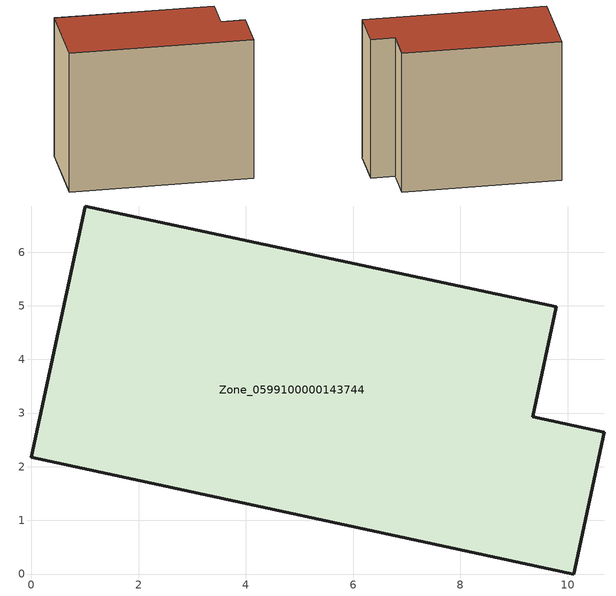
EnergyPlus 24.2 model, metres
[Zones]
Zone_0599100000143744
 floor ground (C_G): 0,2.18 1.01,6.86 9.79,4.98 9.35,2.93 10.68,2.64 10.11,0 z0
 wall outside (C_F): 1.01,6.86 0,2.18 10.11,0 10.68,2.64 9.35,2.93 9.79,4.98 1.01,6.86 z0:8.42
 roof outside (C_R): 0,2.18 10.11,0 10.68,2.64 9.35,2.93 9.79,4.98 1.01,6.86 z8.42
[BUILDING]
Pand.0599100000143744: North Axis=0; Terrain=City; Loads Convergence Tolerance Value=0.04; Temperature Convergence Tolerance Value=0.4; Solar Distribution=FullExterior; Maximum Number of Warmup Days=25; Minimum Number of Warmup Days=1
[Site:Location]
Rotterdam.The.Hague.AP_ZH_NLD Design_Conditions: Latitude=51.96; Longitude=4.45; Time Zone=1; Elevation=-4.5
[SITE:GROUNDTEMPERATURE:BUILDINGSURFACE]
18, 18, 18, 18, 18, 18, 18, 18, 18, 18, 18, 18
[MATERIAL] Thermal Absorptance=0.9; Solar Absorptance=0.7; Visible Absorptance=0.7
Name | Roughness | Thickness | Conductivity | Density | Specific Heat
G.TI.1975-1991 | MediumSmooth | 0.15 | 0.288461 | 540 | 1210
F.TI.1975-1991 | Rough | 0.3 | 0.230769 | 1920 | 840
R.TI.1975-1991 | MediumRough | 0.2 | 0.153846 | 1500 | 1000
[CONSTRUCTION]
C_G: G.TI.1975-1991
C_F: F.TI.1975-1991
C_R: R.TI.1975-1991
[ZONE]
Zone_0599100000143744: Type=1; Multiplier=1; Ceiling Height=Autocalculate; Volume=Autocalculate; Floor Area=autocalculate; Part of Total Floor Area=Yes
[ZONEINFILTRATION:DESIGNFLOWRATE]
Infil_Zone_0599100000143744: Zone or ZoneList or Space or SpaceList=Zone_0599100000143744; Schedule=AlwaysOn; Design Flow Rate Calculation Method=Flow/Area; Flow Rate per Floor Area=0.003; Constant Term Coefficient=1; Temperature Term Coefficient=0; Velocity Term Coefficient=0; Velocity Squared Term Coefficient=0
[HVACTEMPLATE:ZONE:IDEALLOADSAIRSYSTEM]
Zone_0599100000143744: Maximum Heating Supply Air Temperature=50; Minimum Cooling Supply Air Temperature=13; Maximum Heating Supply Air Humidity Ratio=0.0156; Minimum Cooling Supply Air Humidity Ratio=0.0077; Heating Limit=NoLimit; Cooling Limit=NoLimit; Dehumidification Control Type=ConstantSensibleHeatRatio; Cooling Sensible Heat Ratio=0.7; Dehumidification Setpoint=60; Humidification Control Type=None; Humidification Setpoint=30; Outdoor Air Method=None; Outdoor Air Flow Rate per Person=0.00944; Outdoor Air Flow Rate per Zone Floor Area=0; Outdoor Air Flow Rate per Zone=0; Demand Controlled Ventilation Type=None; Outdoor Air Economizer Type=NoEconomizer; Heat Recovery Type=None; Sensible Heat Recovery Effectiveness=0.7; Latent Heat Recovery Effectiveness=0.65
[ZONECONTROL:THERMOSTAT]
ThermostatControl_Zone_0599100000143744: Zone or ZoneList=Zone_0599100000143744; Control Type Schedule=DualSetpointControlType; Control 1=Thermostat_Zone_0599100000143744; Temperature Difference Between Cutout And Setpoint=0
[THERMOSTATSETPOINT:DUALSETPOINT]
Thermostat_Zone_0599100000143744: Heating Setpoint Temperature Schedule=HeatingSetpoint_Zone_0599100000143744; Cooling Setpoint Temperature Schedule=CoolingSetpoint_Zone_0599100000143744
[SCHEDULE:COMPACT]
HeatingSetpoint_Zone_0599100000143744: Through: 12/31, For: AllDays, Until: 24:00, 21
CoolingSetpoint_Zone_0599100000143744: Through: 12/31, For: AllDays, Until: 24:00, 24
DualSetpointControlType: Through: 12/31, For: AllDays, Until: 24:00, 4
AlwaysOn: Through: 12/31, For: AllDays, Until: 24:00, 1
